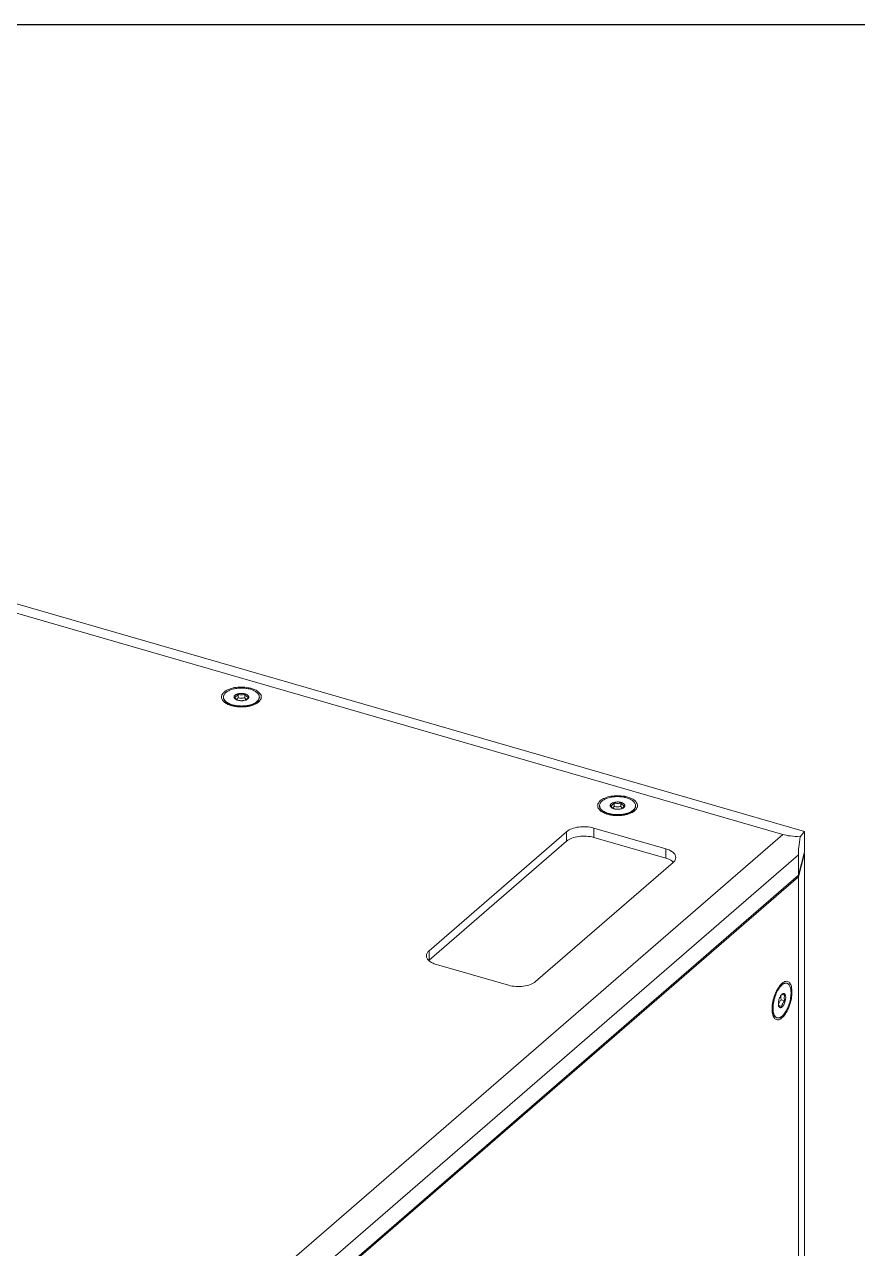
# Model space of a CAD drawing. Header units: millimetres. Extents: x 0 to 3564, y 0 to 2520.
# Drawn here: x 2768.4 to 2998.6, y 2181.9 to 2520 of the extents above; entities that cross this region are included whole.
import ezdxf

# ---------------------------------------------------------------- set-up
doc = ezdxf.new("R2010")
doc.units = ezdxf.units.MM
doc.layers.get('0').update_dxf_attribs({"lineweight": 13})
doc.layers.add('图框', color=7, linetype='Continuous')

# ---------------------------------------------------------------- blocks, each defined once
blk = doc.blocks.new('A4-H')
at = {"layer": '图框'}
blk.add_lwpolyline([(0, 210.021), (297, 210.021), (297, 0), (0, 0)], close=True, dxfattribs=at)

msp = doc.modelspace()

# ---------------------------------------------------------------- linework, layer by layer
for p, q in [((2983.93, 2297.15), (2589.89, 2410.9)), ((2583.89, 2410.03), (2977.93, 2296.28)), ((2827.44, 2334.99), (2827.44, 2334.05)), ((2829.31, 2334.99), (2829.31, 2334.05)), ((2825.26, 2332.03), (2824.32, 2332.69)), ((2831.49, 2332.03), (2832.43, 2332.69)), ((2833.14, 2332.88), (2832.86, 2332.67)), ((2929.29, 2301.96), (2928.24, 2302.69)), ((2931.36, 2304.99), (2931.36, 2304.05)), ((2933.23, 2304.99), (2933.23, 2304.05)), ((2935.31, 2301.96), (2936.35, 2302.69)), ((2937.06, 2302.88), (2936.78, 2302.67)), ((2977.93, 2296.28), (2662.93, 2023.48)), ((2880.22, 2264.15), (2918.22, 2297.06)), ((2918.22, 2294.47), (2918.22, 2297.06)), ((2925.73, 2295.47), (2925.73, 2298.07)), ((2925.73, 2298.07), (2945.65, 2292.32)), ((2983.93, 2297.15), (2982.75, 2295.65)), ((2983.93, 2297.15), (2983.93, 2291.52)), ((2918.22, 2294.47), (2880.22, 2261.56)), ((2945.65, 2289.72), (2925.73, 2295.47)), ((2982.26, 2290.7), (2667.26, 2017.9)), ((2945.65, 2289.72), (2945.65, 2292.32)), ((2983.93, 2291.52), (2982.26, 2285.07)), ((2983.93, 2291.08), (2982.26, 2284.63)), ((2982.26, 2290.7), (2982.26, 2285.07)), ((2983.82, 2291.11), (2983.93, 2291.08)), ((2983.93, 2101.42), (2983.93, 2291.08)), ((2947.66, 2288.56), (2909.66, 2255.65)), ((2982.26, 2285.07), (2667.26, 2012.27)), ((2667.26, 2011.83), (2982.26, 2284.63)), ((2982.26, 2284.63), (2982.26, 2094.97)), ((2880.22, 2261.56), (2880.22, 2264.15)), ((2902.15, 2254.65), (2882.23, 2260.4)), ((2977.03, 2254.36), (2977.82, 2254.92)), ((2977.6, 2254.75), (2977.82, 2254.92)), ((2977.73, 2252.17), (2977.64, 2252.08)), ((2979.11, 2255.18), (2978.98, 2255.22)), ((2977.66, 2248.81), (2976.81, 2249.05)), ((2978.47, 2250.32), (2977.52, 2250.6)), ((2975.05, 2247.41), (2975.4, 2246.55)), ((2976.36, 2245.64), (2976.23, 2245.68))]:
    msp.add_line(p, q)
for centre, radius, start, end in [((2824.66, 2334.26), 1.25, 180.0105, 185.9078), ((2828.2, 2336.28), 3.02, 253.9012, 255.3331), ((2828.37, 2337.3), 4.06, 267.9886, 270.9745), ((2828.37, 2337.26), 4.02, 270.9701, 273.5151), ((2828.38, 2337.21), 3.97, 273.5146, 274.9839), ((2828.52, 2336.41), 3.15, 283.8414, 284.6791), ((2832.09, 2334.26), 1.25, 354.0492, 359.996), ((2826.35, 2336.16), 4.28, 234.826, 239.5326), ((2827.44, 2338.36), 6.73, 247.2844, 250.808), ((2829.32, 2338.33), 6.7, 289.2014, 292.7385), ((2830.39, 2336.18), 4.29, 300.4703, 305.1499), ((2928.58, 2304.26), 1.25, 180.0105, 185.9078), ((2930.27, 2306.16), 4.28, 234.826, 239.5326), ((2932.12, 2306.28), 3.02, 253.9012, 255.3331), ((2932.3, 2307.3), 4.06, 267.9886, 270.9745), ((2932.3, 2307.26), 4.02, 270.9701, 273.5151), ((2932.3, 2307.21), 3.97, 273.5146, 274.9839), ((2932.44, 2306.41), 3.15, 283.8414, 284.6791), ((2934.31, 2306.18), 4.29, 300.4703, 305.1499), ((2936.01, 2304.26), 1.25, 354.0492, 359.996), ((2931.36, 2308.36), 6.73, 247.2844, 250.808), ((2933.24, 2308.33), 6.7, 289.2014, 292.7385), ((2985.37, 2248.52), 10.23, 151.8384, 154.3989), ((2981.84, 2250.78), 6.02, 139.5658, 143.0445), ((2978.85, 2254.28), 0.941, 73.9237, 82.0258), ((2979.92, 2249.53), 3.2, 177.996, 179.9756), ((2979.41, 2249.77), 2.7, 182.7691, 185.1945), ((2979.51, 2249.78), 2.79, 185.1885, 185.7299), ((2979.98, 2249.75), 3.27, 143.6375, 145.2029), ((2980, 2250.02), 3.14, 147.8011, 149.3992), ((2979.77, 2251.44), 2.37, 171.7871, 180.0186), ((2976.62, 2246.54), 0.938, 245.8876, 253.8828)]:
    msp.add_arc(centre, radius, start, end)
for major_axis, ratio, start_param, end_param in [((7.4, -0.03), 0.205476, -2.515611, -1.730212), ((1.41, 7.76), 0.116154, -4.497473, -3.712074)]:
    msp.add_ellipse((2983.93, 2297.15), major_axis=major_axis, ratio=ratio, start_param=start_param, end_param=end_param)
for points, knots in [([(2830.86, 2336.41), (2830.66, 2336.46), (2830.27, 2336.56), (2829.65, 2336.66), (2829.02, 2336.73), (2828.37, 2336.75), (2827.73, 2336.73), (2827.09, 2336.66), (2826.48, 2336.56), (2825.9, 2336.42), (2825.36, 2336.24), (2824.87, 2336.03), (2824.44, 2335.78), (2824.08, 2335.52), (2823.78, 2335.22), (2823.57, 2334.91), (2823.44, 2334.59), (2823.41, 2334.37), (2823.41, 2334.26)], [0, 0, 0, 0, 0.070402, 0.143616, 0.218736, 0.294834, 0.370931, 0.446055, 0.519262, 0.589668, 0.656485, 0.719057, 0.776906, 0.829795, 0.877802, 0.92142, 0.961647, 1, 1, 1, 1]), ([(2823.61, 2335.63), (2823.97, 2335.94), (2824.91, 2336.46), (2826.54, 2336.91), (2828.37, 2337.06), (2829.63, 2336.95), (2830.25, 2336.84)], [0, 0, 0, 0, 0.206306, 0.454834, 0.727416, 1, 1, 1, 1]), ([(2830.25, 2336.84), (2830.31, 2336.83), (2830.55, 2336.79), (2830.79, 2336.73), (2830.96, 2336.68)], [0, 0, 0, 0, 0.25414, 1, 1, 1, 1]), ([(2833.34, 2334.26), (2833.34, 2334.37), (2833.31, 2334.59), (2833.18, 2334.91), (2832.96, 2335.22), (2832.67, 2335.52), (2832.31, 2335.78), (2831.88, 2336.03), (2831.39, 2336.24), (2831.04, 2336.35), (2830.86, 2336.41)], [0, 0, 0, 0, 0.093469, 0.191504, 0.297803, 0.414799, 0.543694, 0.684666, 0.837174, 1, 1, 1, 1]), ([(2830.96, 2336.68), (2831.31, 2336.59), (2831.96, 2336.37), (2833, 2335.83), (2833.62, 2335.2), (2833.79, 2334.73)], [0, 0, 0, 0, 0.306727, 0.577589, 1, 1, 1, 1]), ([(2822.96, 2333.78), (2822.9, 2333.93), (2822.84, 2334.26), (2822.9, 2334.58), (2822.96, 2334.74)], [0, 0, 0, 0, 0.499811, 1, 1, 1, 1]), ([(2822.96, 2334.74), (2822.99, 2334.82), (2823.14, 2335.16), (2823.39, 2335.44), (2823.61, 2335.63)], [0, 0, 0, 0, 0.229745, 1, 1, 1, 1]), ([(2823.61, 2332.88), (2823.53, 2332.95), (2823.26, 2333.21), (2823.05, 2333.53), (2822.96, 2333.78)], [0, 0, 0, 0, 0.27505, 1, 1, 1, 1]), ([(2823.58, 2333.49), (2823.52, 2333.59), (2823.44, 2333.79), (2823.41, 2334.02), (2823.41, 2334.13)], [0, 0, 0, 0, 0.511935, 1, 1, 1, 1]), ([(2823.41, 2334.13), (2823.42, 2334.04), (2823.46, 2333.86), (2823.53, 2333.7), (2823.58, 2333.61)], [0, 0, 0, 0, 0.48875, 1, 1, 1, 1]), ([(2823.58, 2333.61), (2823.69, 2333.41), (2823.93, 2333.13), (2824.32, 2332.81), (2824.56, 2332.67), (2824.68, 2332.6)], [0, 0, 0, 0, 0.45623, 0.716827, 1, 1, 1, 1]), ([(2824.32, 2332.69), (2824.24, 2332.75), (2824.08, 2332.87), (2823.82, 2333.12), (2823.66, 2333.34), (2823.58, 2333.49)], [0, 0, 0, 0, 0.27524, 0.533045, 1, 1, 1, 1]), ([(2826.62, 2334.76), (2826.58, 2334.74), (2826.52, 2334.68), (2826.45, 2334.59), (2826.39, 2334.49), (2826.36, 2334.39), (2826.34, 2334.29), (2826.34, 2334.19), (2826.37, 2334.09), (2826.41, 2333.99), (2826.47, 2333.9), (2826.58, 2333.77), (2826.77, 2333.63), (2827.04, 2333.48), (2827.25, 2333.41), (2827.36, 2333.38)], [0, 0, 0, 0, 0.062761, 0.121167, 0.1757, 0.227248, 0.276977, 0.32624, 0.376438, 0.428866, 0.484593, 0.544387, 0.677689, 0.830135, 1, 1, 1, 1]), ([(2826.5, 2334.18), (2826.58, 2334.21), (2826.74, 2334.29), (2826.89, 2334.4), (2826.97, 2334.46)], [0, 0, 0, 0, 0.467037, 1, 1, 1, 1]), ([(2826.5, 2334.18), (2826.57, 2334.08), (2826.72, 2333.89), (2826.95, 2333.65), (2827.19, 2333.48), (2827.36, 2333.4), (2827.44, 2333.37)], [0, 0, 0, 0, 0.296609, 0.564064, 0.796406, 1, 1, 1, 1]), ([(2829.39, 2335.14), (2829.27, 2335.17), (2829.02, 2335.23), (2828.64, 2335.27), (2828.24, 2335.28), (2827.85, 2335.24), (2827.48, 2335.18), (2827.15, 2335.07), (2826.85, 2334.94), (2826.69, 2334.83), (2826.62, 2334.76)], [0, 0, 0, 0, 0.128611, 0.263628, 0.401279, 0.537607, 0.668749, 0.791211, 0.902193, 1, 1, 1, 1]), ([(2826.97, 2334.46), (2827.05, 2334.53), (2827.22, 2334.7), (2827.36, 2334.89), (2827.44, 2334.99)], [0, 0, 0, 0, 0.47416, 1, 1, 1, 1]), ([(2827.04, 2333.59), (2827.11, 2333.65), (2827.25, 2333.8), (2827.37, 2333.96), (2827.44, 2334.05)], [0, 0, 0, 0, 0.480006, 1, 1, 1, 1]), ([(2827.43, 2333.36), (2827.56, 2333.33), (2827.82, 2333.27), (2828.09, 2333.25), (2828.23, 2333.25)], [0, 0, 0, 0, 0.489329, 1, 1, 1, 1]), ([(2829.31, 2334.99), (2829.16, 2334.95), (2828.85, 2334.89), (2828.37, 2334.85), (2827.9, 2334.89), (2827.59, 2334.95), (2827.44, 2334.99)], [0, 0, 0, 0, 0.249369, 0.5, 0.750631, 1, 1, 1, 1]), ([(2827.44, 2334.05), (2827.59, 2334.01), (2827.9, 2333.94), (2828.37, 2333.91), (2828.85, 2333.94), (2829.16, 2334.01), (2829.31, 2334.05)], [0, 0, 0, 0, 0.249369, 0.5, 0.750631, 1, 1, 1, 1]), ([(2827.44, 2333.37), (2827.59, 2333.33), (2827.9, 2333.27), (2828.37, 2333.23), (2828.85, 2333.27), (2829.16, 2333.33), (2829.31, 2333.37)], [0, 0, 0, 0, 0.249369, 0.5, 0.750631, 1, 1, 1, 1]), ([(2828.72, 2333.26), (2828.77, 2333.26), (2828.95, 2333.28), (2829.14, 2333.31), (2829.27, 2333.35)], [0, 0, 0, 0, 0.256008, 1, 1, 1, 1]), ([(2830.25, 2334.18), (2830.17, 2334.21), (2830, 2334.29), (2829.76, 2334.46), (2829.53, 2334.7), (2829.38, 2334.89), (2829.31, 2334.99)], [0, 0, 0, 0, 0.203593, 0.435936, 0.703391, 1, 1, 1, 1]), ([(2829.31, 2334.05), (2829.37, 2333.96), (2829.5, 2333.8), (2829.63, 2333.65), (2829.7, 2333.59)], [0, 0, 0, 0, 0.520021, 1, 1, 1, 1]), ([(2829.31, 2333.36), (2829.4, 2333.38), (2829.55, 2333.43), (2829.77, 2333.52), (2829.97, 2333.62), (2830.08, 2333.71), (2830.13, 2333.75)], [0, 0, 0, 0, 0.279516, 0.540776, 0.781432, 1, 1, 1, 1]), ([(2829.78, 2333.65), (2829.71, 2333.58), (2829.56, 2333.48), (2829.39, 2333.4), (2829.31, 2333.37)], [0, 0, 0, 0, 0.532969, 1, 1, 1, 1]), ([(2830.13, 2333.75), (2830.16, 2333.78), (2830.22, 2333.83), (2830.3, 2333.93), (2830.35, 2334.02), (2830.39, 2334.12), (2830.4, 2334.22), (2830.4, 2334.32), (2830.38, 2334.43), (2830.34, 2334.52), (2830.27, 2334.62), (2830.16, 2334.75), (2829.98, 2334.89), (2829.7, 2335.03), (2829.5, 2335.1), (2829.39, 2335.14)], [0, 0, 0, 0, 0.062761, 0.121167, 0.1757, 0.227248, 0.276977, 0.32624, 0.376438, 0.428866, 0.484593, 0.544387, 0.677689, 0.830135, 1, 1, 1, 1]), ([(2830.25, 2334.18), (2830.17, 2334.08), (2830.03, 2333.89), (2829.86, 2333.72), (2829.78, 2333.65)], [0, 0, 0, 0, 0.52584, 1, 1, 1, 1]), ([(2832.23, 2332.69), (2832.39, 2332.79), (2832.67, 2332.99), (2832.91, 2333.24), (2833.01, 2333.37)], [0, 0, 0, 0, 0.529004, 1, 1, 1, 1]), ([(2833.23, 2333.61), (2833.19, 2333.53), (2833.1, 2333.36), (2832.92, 2333.12), (2832.69, 2332.9), (2832.52, 2332.76), (2832.43, 2332.69)], [0, 0, 0, 0, 0.223626, 0.463201, 0.721485, 1, 1, 1, 1]), ([(2833.01, 2333.37), (2833.1, 2333.48), (2833.21, 2333.67), (2833.3, 2333.93), (2833.32, 2334.06), (2833.33, 2334.13)], [0, 0, 0, 0, 0.520142, 0.763527, 1, 1, 1, 1]), ([(2833.79, 2333.78), (2833.76, 2333.7), (2833.61, 2333.36), (2833.35, 2333.07), (2833.14, 2332.88)], [0, 0, 0, 0, 0.229745, 1, 1, 1, 1]), ([(2833.34, 2334.13), (2833.34, 2334.04), (2833.32, 2333.86), (2833.26, 2333.69), (2833.23, 2333.61)], [0, 0, 0, 0, 0.492161, 1, 1, 1, 1]), ([(2833.79, 2334.73), (2833.84, 2334.58), (2833.9, 2334.26), (2833.84, 2333.93), (2833.79, 2333.78)], [0, 0, 0, 0, 0.499811, 1, 1, 1, 1]), ([(2824.84, 2332.15), (2824.78, 2332.18), (2824.55, 2332.27), (2824.33, 2332.39), (2824.18, 2332.48)], [0, 0, 0, 0, 0.259491, 1, 1, 1, 1]), ([(2825.89, 2331.98), (2825.74, 2332.02), (2825.45, 2332.12), (2825.03, 2332.28), (2824.66, 2332.47), (2824.43, 2332.62), (2824.32, 2332.69)], [0, 0, 0, 0, 0.272061, 0.530387, 0.773325, 1, 1, 1, 1]), ([(2824.68, 2332.6), (2824.87, 2332.5), (2825.26, 2332.31), (2825.67, 2332.17), (2825.89, 2332.11)], [0, 0, 0, 0, 0.479531, 1, 1, 1, 1]), ([(2826.49, 2331.67), (2826.38, 2331.69), (2825.95, 2331.78), (2825.53, 2331.9), (2825.22, 2332)], [0, 0, 0, 0, 0.258636, 1, 1, 1, 1]), ([(2832.43, 2332.69), (2832.24, 2332.56), (2831.81, 2332.32), (2831.1, 2332.04), (2830.3, 2331.82), (2829.43, 2331.69), (2828.53, 2331.63), (2827.62, 2331.66), (2826.73, 2331.77), (2826.16, 2331.9), (2825.89, 2331.98)], [0, 0, 0, 0, 0.10215, 0.216038, 0.339759, 0.470638, 0.605509, 0.740965, 0.873547, 1, 1, 1, 1]), ([(2825.89, 2332.11), (2826.24, 2332.01), (2826.98, 2331.85), (2828.12, 2331.76), (2829.27, 2331.79), (2830.03, 2331.91), (2830.39, 2331.99)], [0, 0, 0, 0, 0.241353, 0.495388, 0.751794, 1, 1, 1, 1]), ([(2830.25, 2331.67), (2829.95, 2331.62), (2828.7, 2331.45), (2827.42, 2331.5), (2826.49, 2331.67)], [0, 0, 0, 0, 0.24761, 1, 1, 1, 1]), ([(2831.52, 2332), (2831.42, 2331.97), (2831.01, 2331.83), (2830.58, 2331.73), (2830.25, 2331.67)], [0, 0, 0, 0, 0.240931, 1, 1, 1, 1]), ([(2830.39, 2331.99), (2830.57, 2332.03), (2830.91, 2332.12), (2831.39, 2332.28), (2831.83, 2332.47), (2832.1, 2332.62), (2832.23, 2332.69)], [0, 0, 0, 0, 0.271073, 0.529371, 0.772859, 1, 1, 1, 1]), ([(2832.57, 2332.48), (2832.52, 2332.45), (2832.3, 2332.33), (2832.08, 2332.22), (2831.91, 2332.15)], [0, 0, 0, 0, 0.240482, 1, 1, 1, 1]), ([(2934.78, 2306.41), (2934.59, 2306.46), (2934.19, 2306.56), (2933.58, 2306.66), (2932.94, 2306.73), (2932.3, 2306.75), (2931.65, 2306.73), (2931.02, 2306.66), (2930.4, 2306.56), (2929.82, 2306.42), (2929.28, 2306.24), (2928.79, 2306.03), (2928.36, 2305.78), (2928, 2305.52), (2927.71, 2305.22), (2927.49, 2304.91), (2927.36, 2304.59), (2927.33, 2304.37), (2927.33, 2304.26)], [0, 0, 0, 0, 0.070402, 0.143616, 0.218736, 0.294834, 0.370931, 0.446055, 0.519262, 0.589668, 0.656485, 0.719057, 0.776906, 0.829795, 0.877802, 0.92142, 0.961647, 1, 1, 1, 1]), ([(2927.53, 2305.63), (2927.89, 2305.94), (2928.83, 2306.46), (2930.46, 2306.91), (2932.3, 2307.06), (2933.56, 2306.95), (2934.18, 2306.84)], [0, 0, 0, 0, 0.206306, 0.454834, 0.727416, 1, 1, 1, 1]), ([(2934.18, 2306.84), (2934.24, 2306.83), (2934.48, 2306.79), (2934.71, 2306.73), (2934.89, 2306.68)], [0, 0, 0, 0, 0.25414, 1, 1, 1, 1]), ([(2937.26, 2304.26), (2937.26, 2304.37), (2937.23, 2304.59), (2937.1, 2304.91), (2936.88, 2305.22), (2936.59, 2305.52), (2936.23, 2305.78), (2935.8, 2306.03), (2935.31, 2306.24), (2934.96, 2306.35), (2934.78, 2306.41)], [0, 0, 0, 0, 0.093469, 0.191504, 0.297803, 0.414799, 0.543694, 0.684666, 0.837174, 1, 1, 1, 1]), ([(2934.89, 2306.68), (2935.23, 2306.59), (2935.88, 2306.37), (2936.92, 2305.83), (2937.55, 2305.2), (2937.71, 2304.73)], [0, 0, 0, 0, 0.306727, 0.577589, 1, 1, 1, 1]), ([(2926.88, 2303.78), (2926.83, 2303.93), (2926.77, 2304.26), (2926.83, 2304.58), (2926.88, 2304.74)], [0, 0, 0, 0, 0.499811, 1, 1, 1, 1]), ([(2926.88, 2304.74), (2926.91, 2304.82), (2927.06, 2305.16), (2927.32, 2305.44), (2927.53, 2305.63)], [0, 0, 0, 0, 0.229745, 1, 1, 1, 1]), ([(2927.53, 2302.88), (2927.46, 2302.95), (2927.19, 2303.21), (2926.97, 2303.53), (2926.88, 2303.78)], [0, 0, 0, 0, 0.27505, 1, 1, 1, 1]), ([(2927.5, 2303.49), (2927.45, 2303.59), (2927.36, 2303.79), (2927.33, 2304.02), (2927.33, 2304.13)], [0, 0, 0, 0, 0.511935, 1, 1, 1, 1]), ([(2927.34, 2304.13), (2927.35, 2304.04), (2927.38, 2303.86), (2927.46, 2303.7), (2927.5, 2303.61)], [0, 0, 0, 0, 0.48875, 1, 1, 1, 1]), ([(2927.5, 2303.61), (2927.61, 2303.41), (2927.85, 2303.13), (2928.25, 2302.81), (2928.48, 2302.67), (2928.61, 2302.6)], [0, 0, 0, 0, 0.45623, 0.716827, 1, 1, 1, 1]), ([(2928.24, 2302.69), (2928.16, 2302.75), (2928.01, 2302.87), (2927.74, 2303.12), (2927.58, 2303.34), (2927.5, 2303.49)], [0, 0, 0, 0, 0.27524, 0.533045, 1, 1, 1, 1]), ([(2929.81, 2301.98), (2929.66, 2302.02), (2929.37, 2302.12), (2928.96, 2302.28), (2928.58, 2302.47), (2928.35, 2302.62), (2928.24, 2302.69)], [0, 0, 0, 0, 0.272061, 0.530387, 0.773325, 1, 1, 1, 1]), ([(2928.61, 2302.6), (2928.79, 2302.5), (2929.18, 2302.31), (2929.6, 2302.17), (2929.81, 2302.11)], [0, 0, 0, 0, 0.479531, 1, 1, 1, 1]), ([(2936.35, 2302.69), (2936.16, 2302.56), (2935.74, 2302.32), (2935.02, 2302.04), (2934.22, 2301.82), (2933.35, 2301.69), (2932.45, 2301.63), (2931.54, 2301.66), (2930.66, 2301.77), (2930.09, 2301.9), (2929.81, 2301.98)], [0, 0, 0, 0, 0.10215, 0.216038, 0.339759, 0.470638, 0.605509, 0.740965, 0.873547, 1, 1, 1, 1]), ([(2930.54, 2304.76), (2930.51, 2304.74), (2930.45, 2304.68), (2930.37, 2304.59), (2930.32, 2304.49), (2930.28, 2304.39), (2930.26, 2304.29), (2930.27, 2304.19), (2930.29, 2304.09), (2930.33, 2303.99), (2930.4, 2303.9), (2930.51, 2303.77), (2930.69, 2303.63), (2930.97, 2303.48), (2931.17, 2303.41), (2931.28, 2303.38)], [0, 0, 0, 0, 0.062761, 0.121167, 0.1757, 0.227248, 0.276977, 0.32624, 0.376438, 0.428866, 0.484593, 0.544387, 0.677689, 0.830135, 1, 1, 1, 1]), ([(2930.42, 2304.18), (2930.5, 2304.21), (2930.67, 2304.29), (2930.82, 2304.4), (2930.89, 2304.46)], [0, 0, 0, 0, 0.467037, 1, 1, 1, 1]), ([(2930.42, 2304.18), (2930.49, 2304.08), (2930.64, 2303.89), (2930.87, 2303.65), (2931.11, 2303.48), (2931.28, 2303.4), (2931.36, 2303.37)], [0, 0, 0, 0, 0.296609, 0.564064, 0.796406, 1, 1, 1, 1]), ([(2933.31, 2305.14), (2933.19, 2305.17), (2932.94, 2305.23), (2932.56, 2305.27), (2932.16, 2305.28), (2931.77, 2305.24), (2931.4, 2305.18), (2931.07, 2305.07), (2930.78, 2304.94), (2930.61, 2304.83), (2930.54, 2304.76)], [0, 0, 0, 0, 0.128611, 0.263628, 0.401279, 0.537607, 0.668749, 0.791211, 0.902193, 1, 1, 1, 1]), ([(2930.89, 2304.46), (2930.97, 2304.53), (2931.14, 2304.7), (2931.29, 2304.89), (2931.36, 2304.99)], [0, 0, 0, 0, 0.47416, 1, 1, 1, 1]), ([(2930.97, 2303.59), (2931.04, 2303.65), (2931.17, 2303.8), (2931.3, 2303.96), (2931.36, 2304.05)], [0, 0, 0, 0, 0.480006, 1, 1, 1, 1]), ([(2931.35, 2303.36), (2931.48, 2303.33), (2931.75, 2303.27), (2932.02, 2303.25), (2932.15, 2303.25)], [0, 0, 0, 0, 0.489329, 1, 1, 1, 1]), ([(2933.23, 2304.99), (2933.08, 2304.95), (2932.77, 2304.89), (2932.3, 2304.85), (2931.82, 2304.89), (2931.51, 2304.95), (2931.36, 2304.99)], [0, 0, 0, 0, 0.249369, 0.5, 0.750631, 1, 1, 1, 1]), ([(2931.36, 2304.05), (2931.51, 2304.01), (2931.82, 2303.94), (2932.3, 2303.91), (2932.77, 2303.94), (2933.08, 2304.01), (2933.23, 2304.05)], [0, 0, 0, 0, 0.249369, 0.5, 0.750631, 1, 1, 1, 1]), ([(2931.36, 2303.37), (2931.51, 2303.33), (2931.82, 2303.27), (2932.3, 2303.23), (2932.77, 2303.27), (2933.08, 2303.33), (2933.23, 2303.37)], [0, 0, 0, 0, 0.249369, 0.5, 0.750631, 1, 1, 1, 1]), ([(2932.64, 2303.26), (2932.69, 2303.26), (2932.88, 2303.28), (2933.06, 2303.31), (2933.19, 2303.35)], [0, 0, 0, 0, 0.256008, 1, 1, 1, 1]), ([(2934.17, 2304.18), (2934.09, 2304.21), (2933.92, 2304.29), (2933.69, 2304.46), (2933.45, 2304.7), (2933.31, 2304.89), (2933.23, 2304.99)], [0, 0, 0, 0, 0.203593, 0.435936, 0.703391, 1, 1, 1, 1]), ([(2933.23, 2304.05), (2933.3, 2303.96), (2933.42, 2303.8), (2933.56, 2303.65), (2933.62, 2303.59)], [0, 0, 0, 0, 0.520021, 1, 1, 1, 1]), ([(2933.7, 2303.65), (2933.63, 2303.58), (2933.48, 2303.48), (2933.31, 2303.4), (2933.23, 2303.37)], [0, 0, 0, 0, 0.532969, 1, 1, 1, 1]), ([(2933.24, 2303.36), (2933.32, 2303.38), (2933.48, 2303.43), (2933.7, 2303.52), (2933.89, 2303.62), (2934, 2303.71), (2934.05, 2303.75)], [0, 0, 0, 0, 0.279516, 0.540776, 0.781432, 1, 1, 1, 1]), ([(2934.05, 2303.75), (2934.09, 2303.78), (2934.14, 2303.83), (2934.22, 2303.93), (2934.27, 2304.02), (2934.31, 2304.12), (2934.33, 2304.22), (2934.32, 2304.32), (2934.3, 2304.43), (2934.26, 2304.52), (2934.2, 2304.62), (2934.09, 2304.75), (2933.9, 2304.89), (2933.63, 2305.03), (2933.42, 2305.1), (2933.31, 2305.14)], [0, 0, 0, 0, 0.062761, 0.121167, 0.1757, 0.227248, 0.276977, 0.32624, 0.376438, 0.428866, 0.484593, 0.544387, 0.677689, 0.830135, 1, 1, 1, 1]), ([(2934.17, 2304.18), (2934.1, 2304.08), (2933.95, 2303.89), (2933.79, 2303.72), (2933.7, 2303.65)], [0, 0, 0, 0, 0.52584, 1, 1, 1, 1]), ([(2934.32, 2301.99), (2934.49, 2302.03), (2934.83, 2302.12), (2935.31, 2302.28), (2935.75, 2302.47), (2936.03, 2302.62), (2936.15, 2302.69)], [0, 0, 0, 0, 0.271073, 0.529371, 0.772859, 1, 1, 1, 1]), ([(2936.15, 2302.69), (2936.31, 2302.79), (2936.59, 2302.99), (2936.83, 2303.24), (2936.93, 2303.37)], [0, 0, 0, 0, 0.529004, 1, 1, 1, 1]), ([(2937.15, 2303.61), (2937.12, 2303.53), (2937.03, 2303.36), (2936.85, 2303.12), (2936.62, 2302.9), (2936.44, 2302.76), (2936.35, 2302.69)], [0, 0, 0, 0, 0.223626, 0.463201, 0.721485, 1, 1, 1, 1]), ([(2936.93, 2303.37), (2937.02, 2303.48), (2937.13, 2303.67), (2937.22, 2303.93), (2937.25, 2304.06), (2937.25, 2304.13)], [0, 0, 0, 0, 0.520142, 0.763527, 1, 1, 1, 1]), ([(2937.71, 2303.78), (2937.68, 2303.7), (2937.53, 2303.36), (2937.28, 2303.07), (2937.06, 2302.88)], [0, 0, 0, 0, 0.229745, 1, 1, 1, 1]), ([(2937.26, 2304.13), (2937.26, 2304.04), (2937.24, 2303.86), (2937.19, 2303.69), (2937.15, 2303.61)], [0, 0, 0, 0, 0.492161, 1, 1, 1, 1]), ([(2937.71, 2304.73), (2937.77, 2304.58), (2937.83, 2304.26), (2937.77, 2303.93), (2937.71, 2303.78)], [0, 0, 0, 0, 0.499811, 1, 1, 1, 1]), ([(2928.76, 2302.15), (2928.7, 2302.18), (2928.48, 2302.27), (2928.26, 2302.39), (2928.1, 2302.48)], [0, 0, 0, 0, 0.259491, 1, 1, 1, 1]), ([(2930.42, 2301.67), (2930.3, 2301.69), (2929.88, 2301.78), (2929.45, 2301.9), (2929.15, 2302)], [0, 0, 0, 0, 0.258636, 1, 1, 1, 1]), ([(2929.81, 2302.11), (2930.16, 2302.01), (2930.9, 2301.85), (2932.04, 2301.76), (2933.19, 2301.79), (2933.95, 2301.91), (2934.32, 2301.99)], [0, 0, 0, 0, 0.241353, 0.495388, 0.751794, 1, 1, 1, 1]), ([(2934.18, 2301.67), (2933.87, 2301.62), (2932.62, 2301.45), (2931.35, 2301.5), (2930.42, 2301.67)], [0, 0, 0, 0, 0.24761, 1, 1, 1, 1]), ([(2935.45, 2302), (2935.35, 2301.97), (2934.93, 2301.83), (2934.5, 2301.73), (2934.18, 2301.67)], [0, 0, 0, 0, 0.240931, 1, 1, 1, 1]), ([(2936.49, 2302.48), (2936.44, 2302.45), (2936.23, 2302.33), (2936, 2302.22), (2935.83, 2302.15)], [0, 0, 0, 0, 0.240482, 1, 1, 1, 1]), ([(2918.22, 2297.06), (2918.63, 2297.42), (2919.72, 2297.99), (2921.6, 2298.42), (2923.67, 2298.48), (2925.07, 2298.26), (2925.73, 2298.07)], [0, 0, 0, 0, 0.208421, 0.462084, 0.736249, 1, 1, 1, 1]), ([(2925.73, 2295.47), (2925.07, 2295.66), (2923.67, 2295.89), (2921.6, 2295.82), (2919.72, 2295.39), (2918.63, 2294.82), (2918.22, 2294.47)], [0, 0, 0, 0, 0.263783, 0.53791, 0.791554, 1, 1, 1, 1]), ([(2945.65, 2292.32), (2946.04, 2292.21), (2946.75, 2291.94), (2947.64, 2291.39), (2948.24, 2290.72), (2948.4, 2290.18), (2948.4, 2289.94)], [0, 0, 0, 0, 0.316043, 0.586252, 0.809351, 1, 1, 1, 1]), ([(2946.98, 2289.18), (2946.89, 2289.24), (2946.46, 2289.45), (2946, 2289.62), (2945.65, 2289.72)], [0, 0, 0, 0, 0.23487, 1, 1, 1, 1]), ([(2947.75, 2288.63), (2947.7, 2288.68), (2947.46, 2288.89), (2947.2, 2289.06), (2946.98, 2289.18)], [0, 0, 0, 0, 0.233967, 1, 1, 1, 1]), ([(2948.4, 2289.94), (2948.4, 2289.69), (2948.24, 2289.16), (2947.88, 2288.75), (2947.66, 2288.56)], [0, 0, 0, 0, 0.460759, 1, 1, 1, 1]), ([(2879.48, 2262.78), (2879.48, 2263.03), (2879.63, 2263.56), (2880, 2263.97), (2880.22, 2264.15)], [0, 0, 0, 0, 0.460759, 1, 1, 1, 1]), ([(2882.23, 2260.4), (2881.84, 2260.51), (2881.13, 2260.77), (2880.23, 2261.33), (2879.63, 2262), (2879.48, 2262.53), (2879.48, 2262.78)], [0, 0, 0, 0, 0.316043, 0.586252, 0.809351, 1, 1, 1, 1]), ([(2909.66, 2255.65), (2909.25, 2255.3), (2908.16, 2254.73), (2906.28, 2254.3), (2904.2, 2254.23), (2902.81, 2254.46), (2902.15, 2254.65)], [0, 0, 0, 0, 0.208421, 0.462084, 0.736249, 1, 1, 1, 1]), ([(2977.97, 2255.36), (2977.95, 2255.34), (2977.84, 2255.27), (2977.74, 2255.18), (2977.67, 2255.12)], [0, 0, 0, 0, 0.241014, 1, 1, 1, 1]), ([(2979.84, 2255.29), (2979.73, 2255.42), (2979.48, 2255.64), (2978.99, 2255.77), (2978.46, 2255.66), (2978.13, 2255.48), (2977.97, 2255.36)], [0, 0, 0, 0, 0.240816, 0.465594, 0.709948, 1, 1, 1, 1]), ([(2980.48, 2252.79), (2980.48, 2253.29), (2980.41, 2254.16), (2980.08, 2255.01), (2979.84, 2255.29)], [0, 0, 0, 0, 0.570477, 1, 1, 1, 1]), ([(2976.15, 2252.94), (2975.87, 2252.34), (2975.4, 2251.11), (2975.13, 2249.81), (2975.05, 2249.16)], [0, 0, 0, 0, 0.499482, 1, 1, 1, 1]), ([(2975.4, 2246.55), (2975.35, 2246.68), (2975.26, 2246.95), (2975.17, 2247.4), (2975.12, 2247.9), (2975.12, 2248.44), (2975.15, 2249.02), (2975.24, 2249.82), (2975.46, 2250.84), (2975.79, 2251.84), (2976.11, 2252.6), (2976.37, 2253.13), (2976.66, 2253.62), (2976.96, 2254.05), (2977.27, 2254.43), (2977.49, 2254.65), (2977.6, 2254.75)], [0, 0, 0, 0, 0.046608, 0.098408, 0.155146, 0.216344, 0.281359, 0.349421, 0.491148, 0.634169, 0.703814, 0.770984, 0.834847, 0.894668, 0.949863, 1, 1, 1, 1]), ([(2976.61, 2253.27), (2976.47, 2253.03), (2976.22, 2252.53), (2975.9, 2251.75), (2975.63, 2250.92), (2975.43, 2250.08), (2975.3, 2249.25), (2975.24, 2248.45), (2975.26, 2247.72), (2975.32, 2247.25), (2975.37, 2247.04)], [0, 0, 0, 0, 0.125844, 0.257998, 0.393206, 0.528055, 0.659153, 0.783295, 0.897654, 1, 1, 1, 1]), ([(2977.03, 2254.4), (2976.97, 2254.32), (2976.72, 2253.98), (2976.51, 2253.62), (2976.36, 2253.34)], [0, 0, 0, 0, 0.237333, 1, 1, 1, 1]), ([(2977.34, 2254.32), (2977.21, 2254.17), (2976.95, 2253.82), (2976.72, 2253.46), (2976.61, 2253.27)], [0, 0, 0, 0, 0.477448, 1, 1, 1, 1]), ([(2977.67, 2255.12), (2977.63, 2255.08), (2977.49, 2254.95), (2977.35, 2254.8), (2977.26, 2254.69)], [0, 0, 0, 0, 0.239054, 1, 1, 1, 1]), ([(2977.73, 2254.71), (2977.7, 2254.68), (2977.56, 2254.56), (2977.44, 2254.42), (2977.34, 2254.32)], [0, 0, 0, 0, 0.238228, 1, 1, 1, 1]), ([(2977.64, 2252.08), (2977.59, 2252.02), (2977.48, 2251.9), (2977.39, 2251.77), (2977.34, 2251.69)], [0, 0, 0, 0, 0.475902, 1, 1, 1, 1]), ([(2977.66, 2252.05), (2977.63, 2252.03), (2977.52, 2251.91), (2977.42, 2251.78), (2977.35, 2251.69)], [0, 0, 0, 0, 0.251913, 1, 1, 1, 1]), ([(2978.47, 2251.95), (2978.37, 2251.96), (2978.19, 2252), (2977.96, 2252.04), (2977.79, 2252.06), (2977.69, 2252.06), (2977.66, 2252.05)], [0, 0, 0, 0, 0.362375, 0.657213, 0.867114, 1, 1, 1, 1]), ([(2978.98, 2255.21), (2978.93, 2255.21), (2978.83, 2255.22), (2978.63, 2255.2), (2978.36, 2255.13), (2978.04, 2254.95), (2977.84, 2254.8), (2977.73, 2254.71)], [0, 0, 0, 0, 0.104308, 0.212167, 0.444008, 0.705097, 1, 1, 1, 1]), ([(2977.73, 2246.11), (2977.87, 2246.23), (2978.15, 2246.51), (2978.53, 2247.01), (2978.89, 2247.59), (2979.23, 2248.24), (2979.52, 2248.95), (2979.77, 2249.69), (2979.97, 2250.45), (2980.12, 2251.21), (2980.2, 2251.95), (2980.23, 2252.65), (2980.19, 2253.29), (2980.09, 2253.86), (2979.93, 2254.35), (2979.74, 2254.69), (2979.57, 2254.9), (2979.43, 2255.03), (2979.27, 2255.12), (2979.17, 2255.16), (2979.11, 2255.18)], [0, 0, 0, 0, 0.055389, 0.117513, 0.185555, 0.258364, 0.334558, 0.412611, 0.49092, 0.567871, 0.641906, 0.711591, 0.77569, 0.833268, 0.883821, 0.927483, 0.94707, 0.965448, 0.982953, 1, 1, 1, 1]), ([(2978.75, 2251.29), (2978.75, 2251.4), (2978.74, 2251.6), (2978.68, 2251.88), (2978.6, 2252.08), (2978.52, 2252.2), (2978.45, 2252.27), (2978.38, 2252.33), (2978.3, 2252.36), (2978.21, 2252.38), (2978.12, 2252.37), (2978.02, 2252.35), (2977.89, 2252.29), (2977.79, 2252.22), (2977.73, 2252.17)], [0, 0, 0, 0, 0.176286, 0.330449, 0.460858, 0.517768, 0.569981, 0.618683, 0.665488, 0.712273, 0.760915, 0.81303, 0.86984, 1, 1, 1, 1]), ([(2977.82, 2254.92), (2977.92, 2254.99), (2978.11, 2255.11), (2978.41, 2255.22), (2978.66, 2255.26), (2978.85, 2255.25), (2978.94, 2255.23), (2978.98, 2255.22)], [0, 0, 0, 0, 0.289769, 0.547626, 0.780536, 0.891178, 1, 1, 1, 1]), ([(2978.21, 2246.13), (2978.56, 2246.54), (2979.19, 2247.52), (2979.89, 2249.18), (2980.36, 2250.97), (2980.48, 2252.2), (2980.48, 2252.79)], [0, 0, 0, 0, 0.225895, 0.484324, 0.751005, 1, 1, 1, 1]), ([(2978.47, 2251.95), (2978.43, 2251.82), (2978.36, 2251.57), (2978.34, 2251.3), (2978.34, 2251.17)], [0, 0, 0, 0, 0.489925, 1, 1, 1, 1]), ([(2975.05, 2249.16), (2975.04, 2249.06), (2975, 2248.69), (2974.98, 2248.31), (2974.98, 2248.03)], [0, 0, 0, 0, 0.258732, 1, 1, 1, 1]), ([(2977.3, 2251.62), (2977.21, 2251.47), (2977.06, 2251.16), (2976.88, 2250.67), (2976.76, 2250.16), (2976.73, 2249.81), (2976.72, 2249.64)], [0, 0, 0, 0, 0.242183, 0.499273, 0.75672, 1, 1, 1, 1]), ([(2976.72, 2249.53), (2976.72, 2249.42), (2976.73, 2249.2), (2976.77, 2248.99), (2976.8, 2248.9)], [0, 0, 0, 0, 0.535787, 1, 1, 1, 1]), ([(2976.84, 2248.92), (2976.83, 2248.97), (2976.78, 2249.16), (2976.75, 2249.36), (2976.73, 2249.5)], [0, 0, 0, 0, 0.254105, 1, 1, 1, 1]), ([(2977.52, 2250.6), (2977.43, 2250.5), (2977.26, 2250.3), (2977.04, 2249.98), (2976.87, 2249.65), (2976.79, 2249.41), (2976.76, 2249.29)], [0, 0, 0, 0, 0.259382, 0.513344, 0.760181, 1, 1, 1, 1]), ([(2976.8, 2248.9), (2976.82, 2248.84), (2976.86, 2248.74), (2976.95, 2248.6), (2977.05, 2248.51), (2977.18, 2248.45), (2977.31, 2248.44), (2977.45, 2248.47), (2977.6, 2248.54), (2977.69, 2248.61), (2977.73, 2248.65)], [0, 0, 0, 0, 0.147639, 0.276665, 0.390709, 0.496421, 0.602751, 0.718439, 0.849813, 1, 1, 1, 1]), ([(2976.84, 2248.92), (2976.88, 2248.92), (2976.97, 2248.92), (2977.15, 2248.9), (2977.38, 2248.86), (2977.56, 2248.83), (2977.66, 2248.81)], [0, 0, 0, 0, 0.132885, 0.342787, 0.637625, 1, 1, 1, 1]), ([(2977.4, 2251.44), (2977.4, 2251.3), (2977.42, 2251.02), (2977.48, 2250.74), (2977.52, 2250.6)], [0, 0, 0, 0, 0.490548, 1, 1, 1, 1]), ([(2977.66, 2248.81), (2977.68, 2248.94), (2977.74, 2249.15), (2977.84, 2249.41), (2977.97, 2249.67), (2978.17, 2249.98), (2978.36, 2250.21), (2978.47, 2250.32)], [0, 0, 0, 0, 0.238591, 0.360572, 0.484671, 0.738997, 1, 1, 1, 1]), ([(2977.73, 2248.65), (2977.8, 2248.71), (2977.95, 2248.86), (2978.13, 2249.13), (2978.31, 2249.44), (2978.46, 2249.79), (2978.58, 2250.16), (2978.68, 2250.54), (2978.73, 2250.92), (2978.75, 2251.17), (2978.75, 2251.29)], [0, 0, 0, 0, 0.09859, 0.211371, 0.335842, 0.468575, 0.605586, 0.742619, 0.875421, 1, 1, 1, 1]), ([(2978.34, 2251.17), (2978.34, 2251.03), (2978.37, 2250.74), (2978.43, 2250.46), (2978.47, 2250.32)], [0, 0, 0, 0, 0.49054, 1, 1, 1, 1]), ([(2974.98, 2248.03), (2974.98, 2247.97), (2974.99, 2247.75), (2975, 2247.53), (2975.01, 2247.36)], [0, 0, 0, 0, 0.257142, 1, 1, 1, 1]), ([(2975.01, 2247.36), (2975.02, 2247.29), (2975.05, 2247.01), (2975.1, 2246.74), (2975.15, 2246.54)], [0, 0, 0, 0, 0.263673, 1, 1, 1, 1]), ([(2975.15, 2246.54), (2975.16, 2246.5), (2975.2, 2246.35), (2975.25, 2246.2), (2975.3, 2246.09)], [0, 0, 0, 0, 0.261089, 1, 1, 1, 1]), ([(2975.3, 2246.09), (2975.32, 2246.04), (2975.41, 2245.84), (2975.52, 2245.65), (2975.63, 2245.52)], [0, 0, 0, 0, 0.269662, 1, 1, 1, 1]), ([(2975.37, 2247.04), (2975.41, 2246.87), (2975.49, 2246.57), (2975.66, 2246.23), (2975.82, 2246.01), (2975.95, 2245.87), (2976.08, 2245.76), (2976.18, 2245.71), (2976.23, 2245.68)], [0, 0, 0, 0, 0.30197, 0.565289, 0.683769, 0.794655, 0.899427, 1, 1, 1, 1]), ([(2976.23, 2245.68), (2976.18, 2245.69), (2976.1, 2245.72), (2975.93, 2245.81), (2975.74, 2245.97), (2975.55, 2246.23), (2975.45, 2246.44), (2975.4, 2246.55)], [0, 0, 0, 0, 0.108826, 0.219475, 0.452397, 0.710291, 1, 1, 1, 1]), ([(2975.63, 2245.52), (2975.72, 2245.41), (2975.94, 2245.21), (2976.52, 2245.01), (2976.99, 2245.15), (2977.26, 2245.3)], [0, 0, 0, 0, 0.250991, 0.48372, 1, 1, 1, 1]), ([(2976.36, 2245.64), (2976.41, 2245.62), (2976.51, 2245.6), (2976.74, 2245.6), (2976.97, 2245.65), (2977.2, 2245.74), (2977.44, 2245.88), (2977.62, 2246.01), (2977.73, 2246.11)], [0, 0, 0, 0, 0.104628, 0.211655, 0.440749, 0.566666, 0.701517, 1, 1, 1, 1]), ([(2977.26, 2245.3), (2977.31, 2245.34), (2977.55, 2245.49), (2977.77, 2245.67), (2977.93, 2245.83)], [0, 0, 0, 0, 0.229897, 1, 1, 1, 1]), ([(2977.93, 2245.83), (2977.95, 2245.85), (2978.05, 2245.95), (2978.14, 2246.05), (2978.21, 2246.13)], [0, 0, 0, 0, 0.242705, 1, 1, 1, 1])]:
    msp.add_open_spline(points, degree=3, knots=knots)
for points in [[(2823.88, 2332.67), (2823.79, 2332.74), (2823.7, 2332.81), (2823.61, 2332.88)], [(2927.81, 2302.67), (2927.71, 2302.74), (2927.62, 2302.81), (2927.53, 2302.88)]]:
    msp.add_open_spline(points, degree=3)

# ---------------------------------------------------------------- block references
at = {"layer": '图框', "xscale": 11.99895590440453, "yscale": 11.99895590440453, "zscale": 11.99895590440453}
msp.add_blockref('A4-H', (0, 0), dxfattribs=at)

doc.saveas('drawing.dxf')
